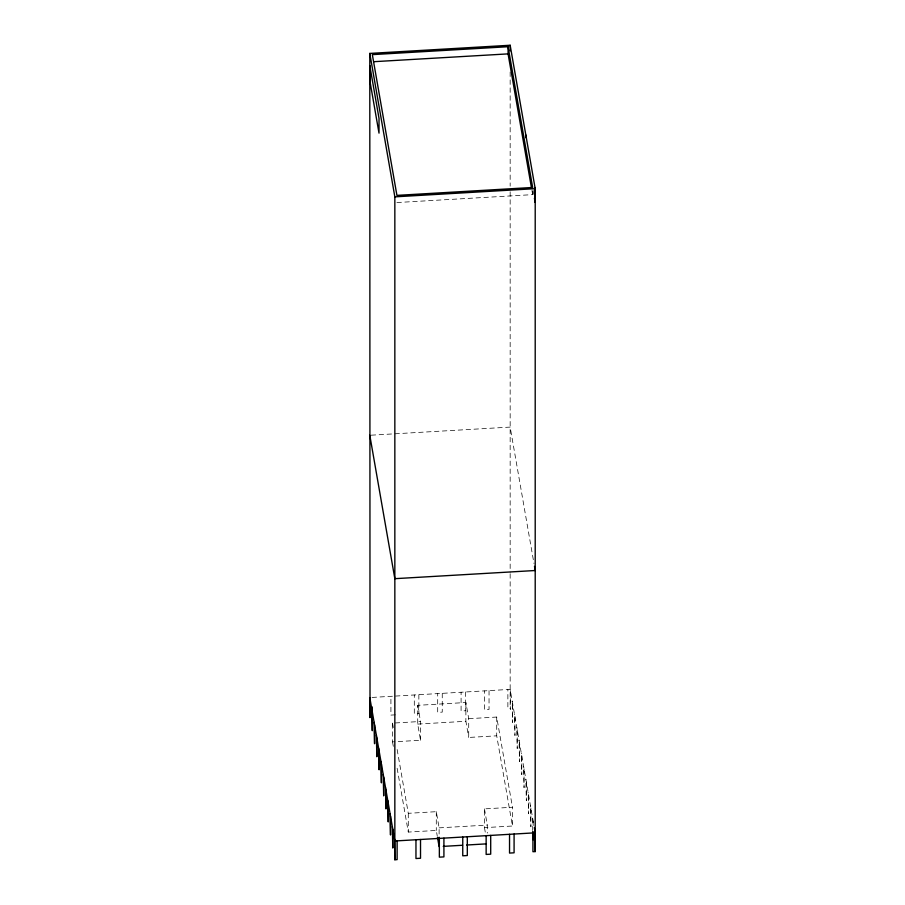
<?xml version="1.0" encoding="UTF-8"?>
<svg xmlns="http://www.w3.org/2000/svg" width="905" height="905" viewBox="0 0 905 905"><rect width="100%" height="100%" fill="white"/><g stroke="black" fill="none" stroke-linecap="round" stroke-linejoin="round"><path stroke-width="0.68" stroke-dasharray="4.53 3.39" d="M396.922 202.539L532.66 194.632L532.66 189.858M371.197 435.181L510.16 427.092L533.995 563.555M372.068 697.427L393.189 696.194M395.462 696.069L510.16 689.384L533.837 824.987M420.531 740.256L420.531 721.489L392.532 723.118L392.532 741.885L420.531 740.256L417.714 724.091L417.714 705.323L465.883 702.518L468.711 718.683L468.711 737.451L496.709 735.822L512.468 826.016L484.469 827.645L484.469 808.878L512.468 807.249L512.468 826.016M395.462 714.837L390.915 715.097L390.915 696.33M510.386 690.696L510.386 709.463L510.16 708.151L507.875 708.287L507.875 689.519M468.711 718.683L496.709 717.054L512.468 807.249M417.714 724.091L465.883 721.285L468.711 737.451M397.137 749.487L408.291 813.312L436.289 811.683L439.117 827.86L439.117 835.903M439.117 827.86L487.286 825.055L487.286 833.098M397.137 768.255L408.291 832.08L436.289 830.451L437.228 835.847M532.977 189.937L533.95 195.469M531.936 190.491L532.66 194.632M484.469 808.878L487.286 825.055M484.469 827.645L485.646 834.387M417.714 705.323L420.531 721.489M392.532 723.118L393.743 730.052M392.532 741.885L393.743 748.82M533.158 821.084L533.158 826.446M532.706 818.459L532.706 830.519M530.884 808.052L530.884 826.819L530.421 805.416M528.611 795.009L528.611 813.776L528.147 792.384M526.325 781.977L526.325 800.733L525.873 779.341M524.052 768.933L524.052 787.701L523.588 766.309M521.778 755.89L521.778 774.657L521.314 753.265M519.493 742.858L519.493 761.625L519.04 740.222M517.219 729.815L517.219 748.582L516.755 727.19M514.945 716.783L514.945 735.55L514.481 714.147M512.66 703.739L512.66 722.507L512.207 701.115M510.16 72.015L510.16 186.147M510.16 191.781L510.16 572.345M510.16 573.747L510.16 708.151M496.709 717.054L496.709 735.822M489.039 690.617L489.039 709.384L484.48 709.644L484.48 690.877M465.883 702.518L465.883 721.285M465.645 691.974L465.645 710.742L461.086 711.013L461.086 692.246M442.251 693.343L442.251 712.111L437.692 712.371L437.692 693.603M436.289 811.683L436.289 830.451M418.857 694.701L418.857 713.468L414.298 713.74L414.298 694.972M408.291 813.312L408.291 832.08"/><path stroke-width="1.36" d="M370.021 698.875L370.021 717.642L369.794 53.418L510.16 45.25L535.206 188.67L535.206 851.582L532.932 851.707L532.932 832.939M508.078 46.721L372.34 54.628L396.922 195.378L532.66 187.471L508.078 46.721L508.078 53.881L531.461 187.731M373.731 61.698L508.078 53.881M369.794 53.418L394.84 196.849L535.206 188.67M369.794 716.33L372.068 716.194L372.068 706.805M443.246 846.379L462.512 845.259M466.641 845.021L485.917 843.901M394.614 839.67L394.84 859.75L397.125 859.614L397.125 840.847M534.425 198.229L535.149 202.369L535.138 187.527M534.482 566.338L535.206 570.512L394.84 578.68L369.794 435.26M534.301 827.589L535.206 832.815L394.84 840.983L369.794 697.563M535.206 851.582L534.979 831.491M437.466 837.193L439.117 846.628L439.117 837.238M525.975 135.049L525.975 137.741M533.158 831.808L533.158 839.851L532.706 831.865M514.085 834.037L514.085 852.804L509.538 853.076L509.538 834.308M510.16 45.25L510.16 50.884M490.702 835.406L490.702 854.173L486.143 854.433L486.143 835.666M467.308 836.763L467.308 855.53L462.749 855.802L462.749 837.034M443.914 838.121L443.914 856.888L439.355 857.159L439.355 838.392M420.52 839.489L420.52 858.257L415.961 858.517L415.961 839.75M394.84 196.849L394.84 859.75M392.793 829.263L392.793 848.03L392.34 826.627M390.519 816.22L390.519 834.987L390.055 813.595M388.245 803.176L388.245 821.944L387.781 800.552M385.96 790.144L385.96 808.912L385.507 787.52M383.686 777.101L383.686 795.868L383.222 774.476M381.412 764.069L381.412 782.836L380.948 761.433M379.127 751.026L379.127 769.793L378.675 748.401M376.853 737.994L376.853 756.761L376.39 735.358M374.58 724.95L374.58 743.718L374.116 722.326M372.294 711.907L372.294 730.674L371.842 709.282M369.862 65.986L369.851 80.669L379.014 133.148L379.025 118.465L369.862 65.986"/></g></svg>
